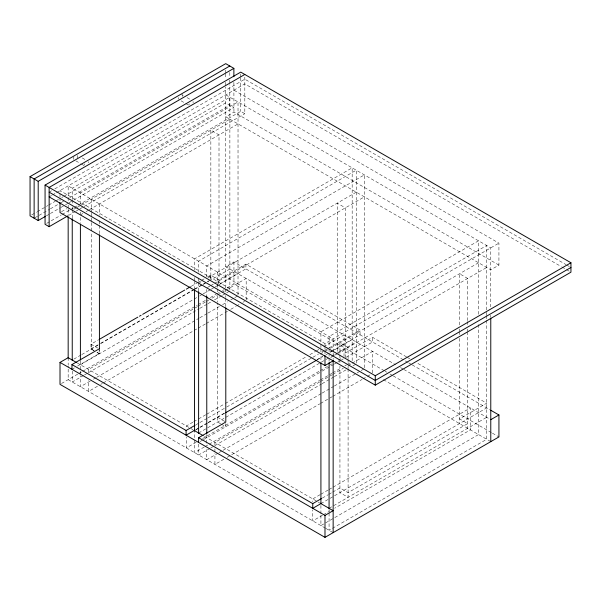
<?xml version="1.0" encoding="UTF-8"?>
<svg xmlns="http://www.w3.org/2000/svg" width="601" height="601" viewBox="0 0 601 601"><rect width="100%" height="100%" fill="white"/><g stroke="black" fill="none" stroke-linecap="round" stroke-linejoin="round"><path stroke-width="0.45" stroke-dasharray="3 2.25" d="M49.951 191.689L51.581 190.75M54.826 188.872L244.817 79.182L566.082 264.658M49.139 196.865L51.581 195.453M52.392 194.987L55.638 193.109M56.449 192.643L244.817 83.885L561.214 266.559M31.673 214.91L36.548 212.093M37.36 211.627L47.915 205.534M48.726 205.061L55.217 201.312M56.036 200.847L58.47 199.442M61.715 197.564L63.338 196.625M64.149 196.159L225.728 102.876L233.879 107.579L73.931 199.93M34.941 217.735L38.186 215.857M38.997 215.391L49.552 209.291M50.364 208.825L60.108 203.198M60.919 202.732L64.983 200.388M69.851 197.571L229.807 105.228L229.807 84.681M46.322 215.864L49.567 213.994M50.379 213.52L60.123 207.893M60.934 207.428L68.244 203.206M69.055 202.74L73.119 200.396M61.497 211.695L66.681 208.705M498.928 265.116L233.947 112.132L225.796 116.842L490.777 269.826L498.928 265.116L498.928 243.15L233.947 90.165M46.69 223.384L61.302 214.948M62.113 214.474L73.48 207.916M74.299 207.443L77.544 205.572M78.355 205.099L240.746 111.35L244.817 113.702L244.817 76.342M73.825 209.283L76.304 207.856M76.996 207.45L80.369 205.512M80.962 205.166L229.875 119.193M68.627 215.421L75.125 211.672M75.936 211.206L79.182 209.328M79.993 208.863L83.246 206.984M84.057 206.519L244.817 113.702M82.773 213.535L80.399 214.91L80.399 223.339M86.086 211.62L88.52 210.215M89.331 209.749L238.026 123.904M93.944 350.601L90.984 348.888L90.984 344.178L98.256 339.978M191.171 286.339L196.827 283.071M197.631 282.605L200.869 280.735M201.673 280.269L204.1 278.872M207.33 277.008L210.56 275.138L218.719 279.848L245.892 264.155L360.037 330.054L360.037 334.765L333.217 350.248M407.891 362.411L233.947 261.983L225.796 266.686L395.676 364.769M199.434 282.695L201.057 281.756M208.134 277.67L356.25 192.155M90.984 348.888L99.871 343.757M100.675 343.291L193.597 289.644M194.401 289.179L206.519 282.177M207.33 281.711L210.56 279.848L210.56 275.138M73.825 359.135L81.18 354.89M81.759 354.56L99.871 344.103M100.683 343.629L194.123 289.682M194.934 289.216L202.244 284.994M203.063 284.521L208.75 281.238M229.875 269.045L210.846 280.028L210.846 130.177L219.004 134.887L219.004 283.8M209.944 286.038L206.774 287.871L206.774 296.301M210.733 285.58L213.903 283.747M214.7 283.289L364.401 196.865M71.955 369.284L74.359 367.902M77.552 366.054L99.135 353.591L99.135 348.888M80.399 364.754L199.021 296.263M199.84 295.797L202.274 294.392M203.085 293.919L210.403 289.697M211.214 289.231L214.459 287.353M215.278 286.887L218.524 285.009M219.004 284.731L238.026 273.748M61.497 383.513L77.92 374.032M78.731 373.567L81.976 371.688M82.795 371.215L197.361 305.075M198.172 304.602L205.482 300.38M210.358 297.57L216.044 294.287M216.856 293.814L219.297 292.409M222.543 290.531L224.173 289.592M384.324 370.764L233.947 283.95L225.796 288.653L225.728 86.995M197.429 306.6L88.55 369.465L88.55 372.207M198.24 306.134L205.55 301.912M206.368 301.439L208.802 300.034M212.055 298.156L216.931 295.346M217.742 294.873L220.988 292.995M221.807 292.529L225.052 290.651M225.863 290.185L246.177 278.458L246.177 300.425M83.622 375.445L72.24 382.018L72.24 370.779M84.433 374.979L87.678 373.101M88.49 372.635L198.999 308.839M199.81 308.366L207.12 304.144M207.931 303.678L211.184 301.8M214.437 299.922L221.746 295.7M222.558 295.234L225.811 293.356M226.622 292.882L229.064 291.477M90.15 381.094L80.399 386.721L80.399 375.738M93.395 379.216L95.837 377.811M96.648 377.338L199.021 318.237M199.84 317.764L207.15 313.542M207.961 313.076L219.335 306.502M222.588 304.632L227.463 301.815M230.716 299.937L233.962 298.058M234.773 297.593L238.026 295.715M97.49 386.27L88.55 391.431L88.55 380.448M100.735 384.392L102.365 383.453M103.177 382.987L197.429 328.567M198.24 328.101L205.55 323.879M206.368 323.413L224.241 313.091M225.052 312.618L227.494 311.213M230.739 309.335L235.615 306.525M236.426 306.052L239.679 304.174M242.932 302.303L244.554 301.364M60.01 196.993L60.01 190.585L324.991 343.569L498.928 243.15M192.891 422.195L186.385 425.951L186.385 428.693M193.702 421.729L197.767 419.385M198.578 418.912L205.888 414.69M206.699 414.224L224.579 403.902M225.39 403.436L306.645 356.521M309.891 354.643L315.578 351.36M316.389 350.894L318.83 349.489M323.706 346.672L344.02 334.945L344.02 356.911M195.858 424.847L199.104 422.969M199.923 422.503L207.232 418.281M208.051 417.808L225.931 407.486M226.742 407.02L312.084 357.745M312.896 357.272L318.59 353.989M321.835 352.111L324.277 350.706M325.088 350.233L328.341 348.362M329.153 347.889L360.037 330.054M327.417 350.015L320.919 353.771L320.919 362.2M330.43 348.279L478.546 262.765M195.858 429.557L199.104 427.679M199.923 427.206L207.232 422.984M208.051 422.518L224.301 413.127M316.96 359.638L322.647 356.348M329.964 352.126L332.406 350.721M196.166 429.723L199.419 427.844M200.231 427.371L207.54 423.149M208.352 422.683L224.917 413.12M317.027 359.939L322.677 356.678M325.915 354.808L352.171 339.648M198.615 433.013L328.619 357.956M331.564 356.25L337.559 352.795M338.017 352.532L356.25 342.007M330.655 357.565L333.825 355.732M334.622 355.274L337.792 353.441M338.01 353.32L486.697 267.468M406.554 356.926L372.552 337.296L345.38 352.99L337.221 348.279M196.136 442.291L186.385 447.918L186.385 436.935M202.642 438.535L319.642 370.982M320.453 370.516L331.827 363.951M338.333 360.194L341.578 358.316M200.216 441.502L202.612 440.12M203.416 439.654L321.34 371.576M322.151 371.102L333.525 364.537M334.336 364.071L336.778 362.658M337.589 362.193L340.835 360.315M341.653 359.849L343.276 358.91M346.168 357.234L372.552 342.007L372.552 337.296M204.295 446.994L194.544 452.628L194.544 430.654M205.106 446.528L208.352 444.65M209.171 444.184L319.672 380.38M320.483 379.915L331.857 373.349M332.669 372.875L341.608 367.714M344.861 365.836L346.484 364.905M347.295 364.431L349.737 363.027M319.74 381.913L214.925 442.426L214.925 445.168M320.551 381.44L331.925 374.874M332.744 374.408L343.306 368.308M348.182 365.491L351.427 363.613M352.239 363.147L372.552 351.42L372.552 373.386M209.997 448.414L198.615 454.98L198.615 443.741M210.808 447.94L214.054 446.062M214.873 445.596L321.31 384.144M322.121 383.671L333.495 377.105M334.306 376.639L348.122 368.661M352.997 365.851L356.25 363.973M218.148 453.116L206.774 459.682L206.774 449.616M218.959 452.651L222.212 450.773M223.024 450.307L321.34 393.542M322.151 393.069L333.525 386.503M334.336 386.037L356.273 373.371M357.092 372.898L360.337 371.027M361.148 370.554L363.59 369.149M223.865 459.232L214.925 464.393L214.925 453.409M227.11 457.353L319.74 403.88M320.551 403.406L331.925 396.84M332.744 396.375L361.99 379.486M362.801 379.013L370.118 374.791M320.078 494.691L312.76 498.913L312.76 501.655M320.889 494.217L328.199 489.995M329.017 489.53L332.263 487.651M333.074 487.186L470.395 407.906L470.395 429.873L334.704 508.213M322.354 498.079L327.951 494.848M328.747 494.39L331.947 492.542M332.744 492.084L339.941 487.929L348.092 492.632L467.676 423.6L459.525 418.889L486.697 403.196L417.079 363.004M320.919 503.615L486.697 407.906M329.07 508.326L486.697 417.319M322.512 515.252L312.76 520.879L312.76 509.896M323.323 514.779L329.829 511.03M566.893 265.131L569.327 266.536M562.025 267.024L569.327 271.239M225.796 94.875L490.777 247.86L490.777 306.833M181.645 94.492L183.2 95.386M187.084 97.632L190.968 99.871M181.096 100.833L184.973 103.071M185.754 103.522L188.857 105.31M82.269 157.958L86.153 160.197M75.869 160.873L80.526 163.562M81.3 164.013L84.41 165.801M407.365 357.392L409.792 358.797M408.703 362.876L411.955 364.754M412.218 364.905L489.988 409.807M400.551 367.587L402.993 368.991M403.804 369.457L489.965 419.205M385.136 371.238L386.759 372.177M390.011 374.047L392.453 375.46M393.264 375.925L491.61 432.712M492.429 433.178L498.928 436.935M383.483 379.697L489.965 441.172M90.984 344.178L97.655 348.032M217.645 417.319L225.796 422.03M96.911 352.314L99.135 353.591M94.229 350.774L91.269 349.068L91.269 231.994M97.197 352.486L99.42 353.771L99.42 350.022M220.605 423.743L217.645 422.03L217.645 303.084M221.348 424.163L225.796 426.733L225.796 423.6M77.108 362.854L193.056 429.798M204.55 436.431L319.431 502.767M325.366 528.151L68.168 379.659L68.168 365.934M325.832 528.422L333.149 532.644M490.777 315.262L490.777 317.133M486.697 315.232L486.697 245.501L329.07 336.507L329.07 347.746M486.697 315.713L486.697 319.462M486.697 320.393L486.697 439.286L329.07 530.292L329.07 509.701M478.546 314.27L478.546 240.798L320.919 331.805L320.919 343.704M478.546 324.578L478.546 434.583L320.919 525.59L320.919 514.606M467.676 320.596L467.676 278.451L459.525 273.748L459.525 325.261M467.676 321.535L467.676 325.284M467.676 329.025L467.676 330.903M467.676 331.835L467.676 428.303M459.525 329.002L459.525 330.881M459.525 331.812L459.525 334.622M459.525 338.371L459.525 423.6M364.401 367.767L364.401 174.899L206.774 265.905L206.774 276.888M356.25 363.057L356.25 170.188L198.615 261.195L198.615 272.178M352.171 360.705L352.171 167.837L194.544 258.843L194.544 271.945M348.092 358.729L348.092 347.491L339.941 342.788L339.941 354.027M348.092 359.668L348.092 362.478M348.092 366.227L348.092 368.097M348.092 369.037L348.092 497.343L339.941 492.632L339.941 366.197M345.38 357.693L345.38 207.848L337.221 203.138L337.221 352.99M339.941 354.958L339.941 358.707M339.941 359.646L339.941 362.456M333.149 351.968L333.149 338.866L68.168 185.882L68.168 201.793M333.149 352.907L333.149 359.458M329.07 348.678L329.07 352.426M329.07 353.358L329.07 357.107M329.07 358.474L329.07 361.284M324.991 343.569L324.991 345.402M324.991 346.319L324.991 349.977M324.991 350.894L324.991 354.552M320.919 344.613L320.919 348.279M320.919 349.196L320.919 351.938M320.919 505.449L320.919 513.69M245.892 264.155L245.892 268.865L218.719 284.551L218.719 279.848M240.746 73.991L240.746 76.793M240.746 77.724L240.746 111.35M238.026 294.798L238.026 101.93L80.399 192.936L80.399 203.919M233.879 82.36L233.947 112.132M233.947 261.983L233.947 283.95M229.875 290.095L229.875 97.227L72.24 188.233L72.24 199.464M229.807 72.533L229.807 76.274M229.807 80.008L229.807 83.742M225.728 70.182L225.728 72.984M225.728 73.915L225.728 78.588M225.728 82.322L225.728 86.063M225.796 289.058L225.796 291.868M225.796 295.617L225.796 297.487M225.796 298.427L225.796 306.856M217.645 272.178L217.645 283.417M217.645 284.356L217.645 288.097M217.645 289.036L217.645 291.846M217.645 295.594L217.645 302.145M214.925 448.834L214.925 452.493M206.774 434.906L206.774 443.207M198.615 278.045L198.615 281.786M198.615 282.725L198.615 291.154M194.544 277.564L194.544 280.374M194.544 281.306L194.544 288.796M99.42 203.927L99.42 215.158M99.42 220.777L99.42 224.526M99.42 225.465L99.42 233.894M91.269 199.216L91.269 212.326M91.269 213.265L91.269 217.014M91.269 217.945L91.269 221.694M91.269 222.633L91.269 231.062M80.399 212.161L80.399 213.994M80.399 361.013L80.399 370.246M80.399 371.163L80.399 374.821M72.24 200.133L72.24 203.792M72.24 206.954L72.24 209.283M72.24 209.764L72.24 218.186M68.168 205.099L68.168 208.344M68.168 209.283L68.168 214.903M68.168 357.693L68.168 365.017M60.01 197.909L60.01 201.568M193.049 101.516A2.885 1.668 -60 0 1 193.049 102.741M189.105 105.01A2.885 1.668 -60 0 1 189.105 103.793M88.332 161.707A2.885 1.668 -60 0 1 88.46 162.841M84.418 165.125A2.885 1.668 -60 0 1 84.568 163.833M77.461 155.434A2.885 1.668 -60 0 1 77.176 157.928M73.683 159.363A2.885 1.668 -60 0 1 73.968 156.869M181.968 94.793A2.885 1.668 -60 0 1 182.178 96.46M178.437 99.188A2.885 1.668 -60 0 1 178.234 97.52"/><path stroke-width="0.9" d="M45.511 216.337L38.201 220.552L30.05 215.849L30.05 176.619L225.728 63.646L233.879 68.356L233.879 76.755M229.807 65.997L34.129 178.97L34.129 218.201M30.05 176.619L38.201 181.329L233.879 68.356M67.815 215.894L49.139 226.675L45.067 224.323L45.067 185.093L240.746 72.12L570.95 262.765L570.95 272.178L375.272 385.151L49.139 196.865M244.817 74.471L49.139 187.444L49.139 226.675M99.06 339.512L137.847 317.125M139.462 316.194L141.077 315.255M142.692 314.323L184.71 290.065M186.325 289.134L190.359 286.805M490.799 410.273L498.928 414.968L498.928 436.935L324.991 537.354L60.01 384.37L60.01 362.403L68.168 357.693L76.688 362.613M71.955 369.284L71.955 364.574L99.135 348.888M71.955 364.574L186.1 430.481L195.04 425.32M195.04 430.023L186.1 435.184L186.1 430.481M225.721 412.654L316.216 360.412M198.615 442.426L198.615 437.716L225.796 422.03L225.796 307.795M60.01 202.484L60.01 212.551L324.991 365.536L333.149 360.833M45.067 185.093L375.272 375.738L570.95 262.765M570.95 267.468L375.272 380.441L49.139 192.155M198.615 437.716L312.76 503.615L321.558 498.545M321.558 503.247L312.76 508.326L312.76 503.615M60.01 362.403L324.991 515.388L333.149 510.677L320.145 503.172M490.777 419.671L498.928 414.968M194.153 430.436L203.093 435.597M490.777 318.072L490.777 441.637M375.272 375.738L375.272 385.151M333.149 360.397L333.149 532.644M329.07 362.719L329.07 508.762M324.991 355.469L324.991 365.536M324.991 515.388L324.991 537.354M320.919 363.139L320.919 503.615M206.774 296.301L206.774 433.975M198.615 291.59L198.615 433.449M194.544 289.735L194.544 431.09M99.42 234.826L99.42 349.091M80.399 224.271L80.399 360.074M72.24 218.629L72.24 360.487M68.168 216.773L68.168 358.128M38.201 181.329L38.201 220.552"/></g></svg>
